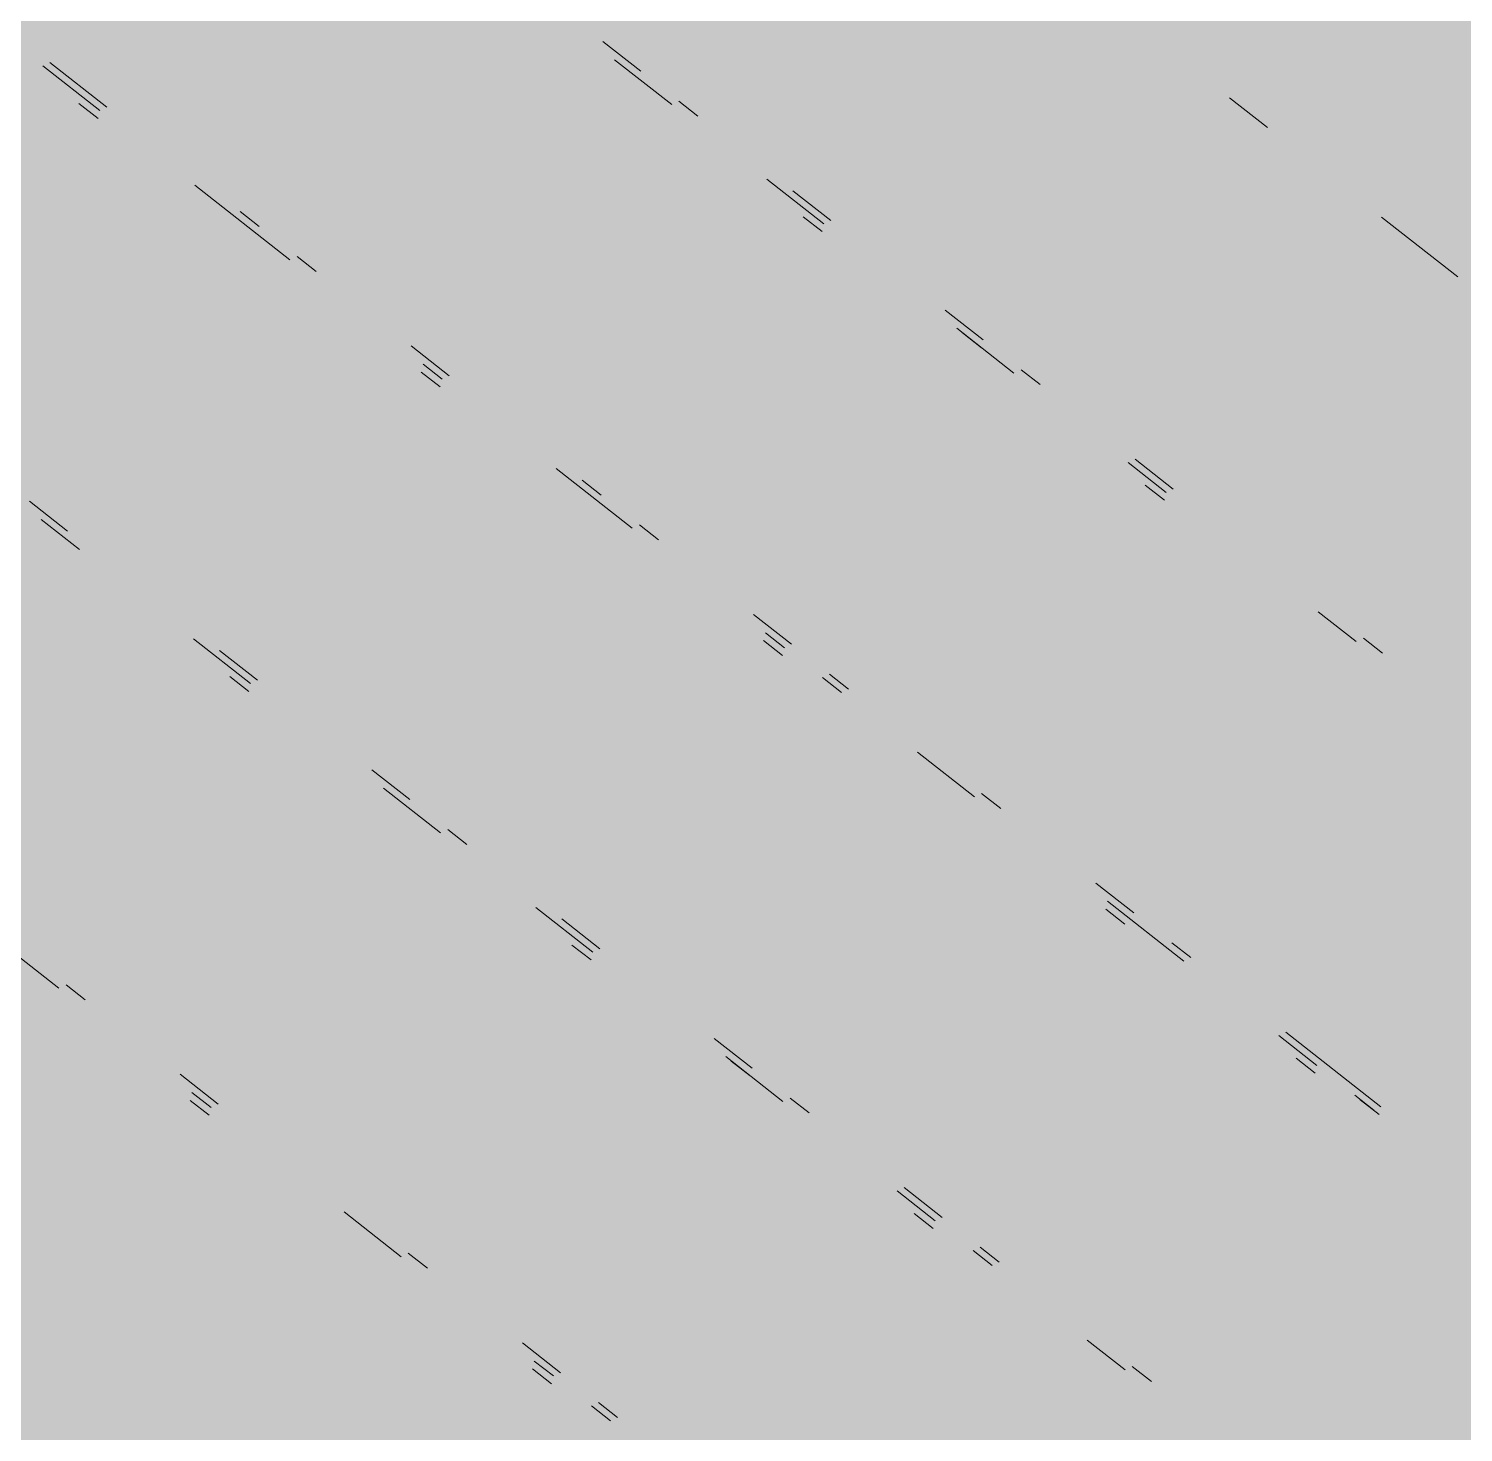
# Model space of a CAD drawing. Header units: millimetres. Extents: x 5 to 1315, y 5 to 292.
# Drawn here: x 1197.866 to 1200.38, y 83.117 to 85.579 of the extents above; entities that cross this region are included whole.
import ezdxf

# ---------------------------------------------------------------- set-up
doc = ezdxf.new("R2010")
doc.units = ezdxf.units.MM
doc.layers.add('EXISTING', color=7, linetype='Continuous')
doc.layers.add('IMAGES', color=7, linetype='Continuous')

# ---------------------------------------------------------------- blocks, each defined once
blk = doc.blocks.new('SHEET_03')
at = {"layer": 'EXISTING', "color": 250, "lineweight": 9}
for p, q in [((298.939, 85.5038), (298.8723, 85.5561)), ((297.8908, 85.5134), (297.9908, 85.4349)), ((298.0033, 85.4408), (297.9033, 85.5192)), ((298.8931, 85.5241), (298.9931, 85.4456)), ((297.9878, 85.4212), (297.9544, 85.4474)), ((299.0389, 85.4253), (299.0056, 85.4515)), ((299.9707, 85.4573), (300.0373, 85.405)), ((299.1598, 85.3148), (299.2597, 85.2363)), ((298.1575, 85.3041), (298.3241, 85.1733)), ((299.2722, 85.2422), (299.2056, 85.2945)), ((298.2699, 85.2315), (298.2366, 85.2577)), ((299.2567, 85.2227), (299.2234, 85.2488)), ((300.2373, 85.2481), (300.3706, 85.1434)), ((298.3699, 85.153), (298.3366, 85.1792)), ((299.5388, 85.0329), (299.4722, 85.0852)), ((299.493, 85.0532), (299.593, 84.9747)), ((299.5358, 85.0192), (299.5025, 85.0454)), ((298.6032, 84.9699), (298.5365, 85.0222)), ((298.5574, 84.9902), (298.5907, 84.964)), ((298.5876, 84.9504), (298.5543, 84.9765)), ((299.6388, 84.9545), (299.6055, 84.9806)), ((298.7907, 84.8071), (298.924, 84.7025)), ((299.793, 84.8178), (299.8596, 84.7655)), ((299.8721, 84.7713), (299.8055, 84.8237)), ((298.8698, 84.7606), (298.8365, 84.7868)), ((299.8566, 84.7518), (299.8232, 84.778)), ((297.9342, 84.6976), (297.8675, 84.7499)), ((297.8883, 84.7179), (297.955, 84.6656)), ((298.9698, 84.6822), (298.9365, 84.7083)), ((300.1262, 84.5562), (300.1929, 84.5039)), ((299.2031, 84.4991), (299.1364, 84.5514)), ((298.155, 84.5086), (298.2549, 84.4302)), ((299.1875, 84.4795), (299.1542, 84.5057)), ((299.1573, 84.5193), (299.1906, 84.4932)), ((300.2387, 84.4836), (300.2054, 84.5097)), ((298.2674, 84.436), (298.2008, 84.4884)), ((298.2519, 84.4165), (298.2185, 84.4426)), ((299.2572, 84.4409), (299.2906, 84.4147)), ((299.3031, 84.4206), (299.2697, 84.4467)), ((299.4239, 84.3101), (299.5238, 84.2316)), ((298.534, 84.2268), (298.4674, 84.2791)), ((298.4882, 84.2471), (298.5882, 84.1686)), ((299.5697, 84.2113), (299.5363, 84.2375)), ((298.634, 84.1483), (298.6007, 84.1744)), ((299.8029, 84.0282), (299.7363, 84.0805)), ((297.7525, 84.0271), (297.9192, 83.8963)), ((298.7548, 84.0378), (298.8548, 83.9593)), ((299.7874, 84.0086), (299.7541, 84.0348)), ((299.7571, 84.0485), (299.8904, 83.9438)), ((298.8673, 83.9652), (298.8006, 84.0175)), ((299.9029, 83.9497), (299.8696, 83.9759)), ((298.8518, 83.9456), (298.8184, 83.9718)), ((297.965, 83.876), (297.9317, 83.9022)), ((299.1339, 83.7559), (299.0673, 83.8082)), ((300.0571, 83.8131), (300.1237, 83.7607)), ((300.2362, 83.6881), (300.0696, 83.8189)), ((299.0881, 83.7762), (299.1881, 83.6977)), ((299.1309, 83.7422), (299.0975, 83.7684)), ((300.1207, 83.7471), (300.0873, 83.7732)), ((298.1983, 83.6929), (298.1316, 83.7452)), ((298.1827, 83.6733), (298.1494, 83.6995)), ((298.1524, 83.7132), (298.1858, 83.687)), ((299.2339, 83.6774), (299.2006, 83.7036)), ((300.1904, 83.7084), (300.2237, 83.6823)), ((300.2331, 83.6744), (300.1998, 83.7006)), ((299.388, 83.5408), (299.4547, 83.4884)), ((299.4672, 83.4943), (299.4005, 83.5466)), ((298.4191, 83.5039), (298.519, 83.4254)), ((299.4516, 83.4748), (299.4183, 83.5009)), ((298.5649, 83.4051), (298.5315, 83.4313)), ((299.5213, 83.4361), (299.5547, 83.41)), ((299.5672, 83.4158), (299.5338, 83.442)), ((298.7981, 83.222), (298.7315, 83.2743)), ((299.7213, 83.2792), (299.788, 83.2269)), ((298.7826, 83.2025), (298.7493, 83.2286)), ((298.7523, 83.2423), (298.7857, 83.2162)), ((299.8338, 83.2066), (299.8004, 83.2327)), ((298.8523, 83.1638), (298.8856, 83.1377)), ((298.8981, 83.1435), (298.8648, 83.1697))]:
    blk.add_line(p, q, dxfattribs=at)
at = {"layer": 'IMAGES', "color": 7}
for points in [[(297.8145, 85.5065), (297.9109, 85.5065), (297.8145, 85.6029), (297.9109, 85.6029)], [(297.9109, 85.5065), (298.0073, 85.5065), (297.9109, 85.6029), (298.0073, 85.6029)], [(298.0073, 85.5065), (298.1036, 85.5065), (298.0073, 85.6029), (298.1036, 85.6029)], [(298.1036, 85.5065), (298.5855, 85.5065), (298.1036, 85.6029), (298.5855, 85.6029)], [(298.5855, 85.5065), (298.6818, 85.5065), (298.5855, 85.6029), (298.6818, 85.6029)], [(298.6818, 85.5065), (298.7782, 85.5065), (298.6818, 85.6029), (298.7782, 85.6029)], [(298.7782, 85.5065), (298.9709, 85.5065), (298.7782, 85.6029), (298.9709, 85.6029)], [(298.9709, 85.5065), (299.5491, 85.5065), (298.9709, 85.6029), (299.5491, 85.6029)], [(299.5491, 85.5065), (299.6455, 85.5065), (299.5491, 85.6029), (299.6455, 85.6029)], [(299.6455, 85.5065), (299.7418, 85.5065), (299.6455, 85.6029), (299.7418, 85.6029)], [(299.7418, 85.5065), (299.8382, 85.5065), (299.7418, 85.6029), (299.8382, 85.6029)], [(299.8382, 85.5065), (300.1273, 85.5065), (299.8382, 85.6029), (300.1273, 85.6029)], [(300.1273, 85.5065), (300.2236, 85.5065), (300.1273, 85.6029), (300.2236, 85.6029)], [(300.2236, 85.5065), (300.32, 85.5065), (300.2236, 85.6029), (300.32, 85.6029)], [(300.32, 85.5065), (300.7055, 85.5065), (300.32, 85.6029), (300.7055, 85.6029)], [(297.8145, 85.4101), (297.9109, 85.4101), (297.8145, 85.5065), (297.9109, 85.5065)], [(297.9109, 85.4101), (298.1036, 85.4101), (297.9109, 85.5065), (298.1036, 85.5065)], [(298.1036, 85.4101), (298.2, 85.4101), (298.1036, 85.5065), (298.2, 85.5065)], [(298.2, 85.4101), (298.7782, 85.4101), (298.2, 85.5065), (298.7782, 85.5065)], [(298.7782, 85.4101), (298.8745, 85.4101), (298.7782, 85.5065), (298.8745, 85.5065)], [(298.8745, 85.4101), (299.0673, 85.4101), (298.8745, 85.5065), (299.0673, 85.5065)], [(299.0673, 85.4101), (299.1636, 85.4101), (299.0673, 85.5065), (299.1636, 85.5065)], [(299.1636, 85.4101), (299.26, 85.4101), (299.1636, 85.5065), (299.26, 85.5065)], [(299.26, 85.4101), (299.7418, 85.4101), (299.26, 85.5065), (299.7418, 85.5065)], [(299.7418, 85.4101), (299.8382, 85.4101), (299.7418, 85.5065), (299.8382, 85.5065)], [(299.8382, 85.4101), (299.9345, 85.4101), (299.8382, 85.5065), (299.9345, 85.5065)], [(299.9345, 85.4101), (300.0309, 85.4101), (299.9345, 85.5065), (300.0309, 85.5065)], [(300.0309, 85.4101), (300.1273, 85.4101), (300.0309, 85.5065), (300.1273, 85.5065)], [(300.1273, 85.4101), (300.2236, 85.4101), (300.1273, 85.5065), (300.2236, 85.5065)], [(300.2236, 85.4101), (300.32, 85.4101), (300.2236, 85.5065), (300.32, 85.5065)], [(300.32, 85.4101), (300.4164, 85.4101), (300.32, 85.5065), (300.4164, 85.5065)], [(297.8145, 85.3137), (297.9109, 85.3137), (297.8145, 85.4101), (297.9109, 85.4101)], [(297.9109, 85.3137), (298.0073, 85.3137), (297.9109, 85.4101), (298.0073, 85.4101)], [(298.0073, 85.3137), (298.1036, 85.3137), (298.0073, 85.4101), (298.1036, 85.4101)], [(298.1036, 85.3137), (298.2, 85.3137), (298.1036, 85.4101), (298.2, 85.4101)], [(298.2, 85.3137), (298.2964, 85.3137), (298.2, 85.4101), (298.2964, 85.4101)], [(298.2964, 85.3137), (298.3927, 85.3137), (298.2964, 85.4101), (298.3927, 85.4101)], [(298.3927, 85.3137), (298.8745, 85.3137), (298.3927, 85.4101), (298.8745, 85.4101)], [(298.8745, 85.3137), (298.9709, 85.3137), (298.8745, 85.4101), (298.9709, 85.4101)], [(298.9709, 85.3137), (299.0673, 85.3137), (298.9709, 85.4101), (299.0673, 85.4101)], [(299.0673, 85.3137), (299.1636, 85.3137), (299.0673, 85.4101), (299.1636, 85.4101)], [(299.1636, 85.3137), (299.26, 85.3137), (299.1636, 85.4101), (299.26, 85.4101)], [(299.26, 85.3137), (299.8382, 85.3137), (299.26, 85.4101), (299.8382, 85.4101)], [(299.8382, 85.3137), (299.9345, 85.3137), (299.8382, 85.4101), (299.9345, 85.4101)], [(299.9345, 85.3137), (300.0309, 85.3137), (299.9345, 85.4101), (300.0309, 85.4101)], [(300.0309, 85.3137), (300.1273, 85.3137), (300.0309, 85.4101), (300.1273, 85.4101)], [(300.1273, 85.3137), (300.2236, 85.3137), (300.1273, 85.4101), (300.2236, 85.4101)], [(300.2236, 85.3137), (300.4164, 85.3137), (300.2236, 85.4101), (300.4164, 85.4101)], [(297.4291, 85.2173), (297.9109, 85.2173), (297.4291, 85.3137), (297.9109, 85.3137)], [(297.9109, 85.2173), (298.1036, 85.2173), (297.9109, 85.3137), (298.1036, 85.3137)], [(298.1036, 85.2173), (298.2964, 85.2173), (298.1036, 85.3137), (298.2964, 85.3137)], [(298.2964, 85.2173), (298.3927, 85.2173), (298.2964, 85.3137), (298.3927, 85.3137)], [(298.3927, 85.2173), (298.4891, 85.2173), (298.3927, 85.3137), (298.4891, 85.3137)], [(298.4891, 85.2173), (298.9709, 85.2173), (298.4891, 85.3137), (298.9709, 85.3137)], [(298.9709, 85.2173), (299.0673, 85.2173), (298.9709, 85.3137), (299.0673, 85.3137)], [(299.0673, 85.2173), (299.1636, 85.2173), (299.0673, 85.3137), (299.1636, 85.3137)], [(299.1636, 85.2173), (299.3564, 85.2173), (299.1636, 85.3137), (299.3564, 85.3137)], [(299.3564, 85.2173), (299.4527, 85.2173), (299.3564, 85.3137), (299.4527, 85.3137)], [(299.4527, 85.2173), (299.9345, 85.2173), (299.4527, 85.3137), (299.9345, 85.3137)], [(299.9345, 85.2173), (300.0309, 85.2173), (299.9345, 85.3137), (300.0309, 85.3137)], [(300.0309, 85.2173), (300.1273, 85.2173), (300.0309, 85.3137), (300.1273, 85.3137)], [(300.1273, 85.2173), (300.5127, 85.2173), (300.1273, 85.3137), (300.5127, 85.3137)], [(297.4291, 85.1208), (298.1036, 85.1208), (297.4291, 85.2173), (298.1036, 85.2173)], [(298.1036, 85.1208), (298.2, 85.1208), (298.1036, 85.2173), (298.2, 85.2173)], [(298.2, 85.1208), (298.3927, 85.1208), (298.2, 85.2173), (298.3927, 85.2173)], [(298.3927, 85.1208), (298.4891, 85.1208), (298.3927, 85.2173), (298.4891, 85.2173)], [(298.4891, 85.1208), (298.5855, 85.1208), (298.4891, 85.2173), (298.5855, 85.2173)], [(298.5855, 85.1208), (299.0673, 85.1208), (298.5855, 85.2173), (299.0673, 85.2173)], [(299.0673, 85.1208), (299.1636, 85.1208), (299.0673, 85.2173), (299.1636, 85.2173)], [(299.1636, 85.1208), (299.26, 85.1208), (299.1636, 85.2173), (299.26, 85.2173)], [(299.26, 85.1208), (299.4527, 85.1208), (299.26, 85.2173), (299.4527, 85.2173)], [(299.4527, 85.1208), (299.5491, 85.1208), (299.4527, 85.2173), (299.5491, 85.2173)], [(299.5491, 85.1208), (299.6455, 85.1208), (299.5491, 85.2173), (299.6455, 85.2173)], [(299.6455, 85.1208), (300.1273, 85.1208), (299.6455, 85.2173), (300.1273, 85.2173)], [(300.1273, 85.1208), (300.2236, 85.1208), (300.1273, 85.2173), (300.2236, 85.2173)], [(300.2236, 85.1208), (300.32, 85.1208), (300.2236, 85.2173), (300.32, 85.2173)], [(300.32, 85.1208), (300.4164, 85.1208), (300.32, 85.2173), (300.4164, 85.2173)], [(297.7182, 85.0244), (298.2, 85.0244), (297.7182, 85.1208), (298.2, 85.1208)], [(298.2, 85.0244), (298.2964, 85.0244), (298.2, 85.1208), (298.2964, 85.1208)], [(298.2964, 85.0244), (298.3927, 85.0244), (298.2964, 85.1208), (298.3927, 85.1208)], [(298.3927, 85.0244), (298.4891, 85.0244), (298.3927, 85.1208), (298.4891, 85.1208)], [(298.4891, 85.0244), (298.5855, 85.0244), (298.4891, 85.1208), (298.5855, 85.1208)], [(298.5855, 85.0244), (298.6818, 85.0244), (298.5855, 85.1208), (298.6818, 85.1208)], [(298.6818, 85.0244), (299.1636, 85.0244), (298.6818, 85.1208), (299.1636, 85.1208)], [(299.1636, 85.0244), (299.26, 85.0244), (299.1636, 85.1208), (299.26, 85.1208)], [(299.26, 85.0244), (299.3564, 85.0244), (299.26, 85.1208), (299.3564, 85.1208)], [(299.3564, 85.0244), (299.5491, 85.0244), (299.3564, 85.1208), (299.5491, 85.1208)], [(299.5491, 85.0244), (299.6455, 85.0244), (299.5491, 85.1208), (299.6455, 85.1208)], [(299.6455, 85.0244), (299.7418, 85.0244), (299.6455, 85.1208), (299.7418, 85.1208)], [(299.7418, 85.0244), (300.2236, 85.0244), (299.7418, 85.1208), (300.2236, 85.1208)], [(300.2236, 85.0244), (300.32, 85.0244), (300.2236, 85.1208), (300.32, 85.1208)], [(300.32, 85.0244), (300.4164, 85.0244), (300.32, 85.1208), (300.4164, 85.1208)], [(297.8145, 84.928), (298.2964, 84.928), (297.8145, 85.0244), (298.2964, 85.0244)], [(298.2964, 84.928), (298.3927, 84.928), (298.2964, 85.0244), (298.3927, 85.0244)], [(298.3927, 84.928), (298.4891, 84.928), (298.3927, 85.0244), (298.4891, 85.0244)], [(298.4891, 84.928), (298.6818, 84.928), (298.4891, 85.0244), (298.6818, 85.0244)], [(298.6818, 84.928), (298.8745, 84.928), (298.6818, 85.0244), (298.8745, 85.0244)], [(298.8745, 84.928), (299.3564, 84.928), (298.8745, 85.0244), (299.3564, 85.0244)], [(299.3564, 84.928), (299.4527, 84.928), (299.3564, 85.0244), (299.4527, 85.0244)], [(299.4527, 84.928), (299.5491, 84.928), (299.4527, 85.0244), (299.5491, 85.0244)], [(299.5491, 84.928), (299.6455, 84.928), (299.5491, 85.0244), (299.6455, 85.0244)], [(299.6455, 84.928), (299.7418, 84.928), (299.6455, 85.0244), (299.7418, 85.0244)], [(299.7418, 84.928), (299.8382, 84.928), (299.7418, 85.0244), (299.8382, 85.0244)], [(299.8382, 84.928), (300.32, 84.928), (299.8382, 85.0244), (300.32, 85.0244)], [(300.32, 84.928), (300.4164, 84.928), (300.32, 85.0244), (300.4164, 85.0244)], [(297.8145, 84.8316), (297.9109, 84.8316), (297.8145, 84.928), (297.9109, 84.928)], [(297.9109, 84.8316), (298.4891, 84.8316), (297.9109, 84.928), (298.4891, 84.928)], [(298.4891, 84.8316), (298.5855, 84.8316), (298.4891, 84.928), (298.5855, 84.928)], [(298.5855, 84.8316), (298.6818, 84.8316), (298.5855, 84.928), (298.6818, 84.928)], [(298.6818, 84.8316), (298.7782, 84.8316), (298.6818, 84.928), (298.7782, 84.928)], [(298.7782, 84.8316), (298.8745, 84.8316), (298.7782, 84.928), (298.8745, 84.928)], [(298.8745, 84.8316), (298.9709, 84.8316), (298.8745, 84.928), (298.9709, 84.928)], [(298.9709, 84.8316), (299.4527, 84.8316), (298.9709, 84.928), (299.4527, 84.928)], [(299.4527, 84.8316), (299.5491, 84.8316), (299.4527, 84.928), (299.5491, 84.928)], [(299.5491, 84.8316), (299.6455, 84.8316), (299.5491, 84.928), (299.6455, 84.928)], [(299.6455, 84.8316), (299.7418, 84.8316), (299.6455, 84.928), (299.7418, 84.928)], [(299.7418, 84.8316), (299.8382, 84.8316), (299.7418, 84.928), (299.8382, 84.928)], [(299.8382, 84.8316), (299.9345, 84.8316), (299.8382, 84.928), (299.9345, 84.928)], [(299.9345, 84.8316), (300.0309, 84.8316), (299.9345, 84.928), (300.0309, 84.928)], [(300.0309, 84.8316), (300.4164, 84.8316), (300.0309, 84.928), (300.4164, 84.928)], [(297.7182, 84.7352), (297.9109, 84.7352), (297.7182, 84.8316), (297.9109, 84.8316)], [(297.9109, 84.7352), (298.0073, 84.7352), (297.9109, 84.8316), (298.0073, 84.8316)], [(298.0073, 84.7352), (298.1036, 84.7352), (298.0073, 84.8316), (298.1036, 84.8316)], [(298.1036, 84.7352), (298.5855, 84.7352), (298.1036, 84.8316), (298.5855, 84.8316)], [(298.5855, 84.7352), (298.6818, 84.7352), (298.5855, 84.8316), (298.6818, 84.8316)], [(298.6818, 84.7352), (298.8745, 84.7352), (298.6818, 84.8316), (298.8745, 84.8316)], [(298.8745, 84.7352), (298.9709, 84.7352), (298.8745, 84.8316), (298.9709, 84.8316)], [(298.9709, 84.7352), (299.0673, 84.7352), (298.9709, 84.8316), (299.0673, 84.8316)], [(299.0673, 84.7352), (299.5491, 84.7352), (299.0673, 84.8316), (299.5491, 84.8316)], [(299.5491, 84.7352), (299.7418, 84.7352), (299.5491, 84.8316), (299.7418, 84.8316)], [(299.7418, 84.7352), (299.8382, 84.7352), (299.7418, 84.8316), (299.8382, 84.8316)], [(299.8382, 84.7352), (299.9345, 84.7352), (299.8382, 84.8316), (299.9345, 84.8316)], [(299.9345, 84.7352), (300.0309, 84.7352), (299.9345, 84.8316), (300.0309, 84.8316)], [(300.0309, 84.7352), (300.1273, 84.7352), (300.0309, 84.8316), (300.1273, 84.8316)], [(300.1273, 84.7352), (300.5127, 84.7352), (300.1273, 84.8316), (300.5127, 84.8316)], [(297.8145, 84.6388), (298.0073, 84.6388), (297.8145, 84.7352), (298.0073, 84.7352)], [(298.0073, 84.6388), (298.1036, 84.6388), (298.0073, 84.7352), (298.1036, 84.7352)], [(298.1036, 84.6388), (298.2, 84.6388), (298.1036, 84.7352), (298.2, 84.7352)], [(298.2, 84.6388), (298.6818, 84.6388), (298.2, 84.7352), (298.6818, 84.7352)], [(298.6818, 84.6388), (298.7782, 84.6388), (298.6818, 84.7352), (298.7782, 84.7352)], [(298.7782, 84.6388), (298.8745, 84.6388), (298.7782, 84.7352), (298.8745, 84.7352)], [(298.8745, 84.6388), (299.0673, 84.6388), (298.8745, 84.7352), (299.0673, 84.7352)], [(299.0673, 84.6388), (299.1636, 84.6388), (299.0673, 84.7352), (299.1636, 84.7352)], [(299.1636, 84.6388), (299.26, 84.6388), (299.1636, 84.7352), (299.26, 84.7352)], [(299.26, 84.6388), (299.7418, 84.6388), (299.26, 84.7352), (299.7418, 84.7352)], [(299.7418, 84.6388), (299.8382, 84.6388), (299.7418, 84.7352), (299.8382, 84.7352)], [(299.8382, 84.6388), (299.9345, 84.6388), (299.8382, 84.7352), (299.9345, 84.7352)], [(299.9345, 84.6388), (300.0309, 84.6388), (299.9345, 84.7352), (300.0309, 84.7352)], [(300.0309, 84.6388), (300.1273, 84.6388), (300.0309, 84.7352), (300.1273, 84.7352)], [(300.1273, 84.6388), (300.2236, 84.6388), (300.1273, 84.7352), (300.2236, 84.7352)], [(300.2236, 84.6388), (300.7055, 84.6388), (300.2236, 84.7352), (300.7055, 84.7352)], [(297.8145, 84.5424), (297.9109, 84.5424), (297.8145, 84.6388), (297.9109, 84.6388)], [(297.9109, 84.5424), (298.1036, 84.5424), (297.9109, 84.6388), (298.1036, 84.6388)], [(298.1036, 84.5424), (298.2, 84.5424), (298.1036, 84.6388), (298.2, 84.6388)], [(298.2, 84.5424), (298.2964, 84.5424), (298.2, 84.6388), (298.2964, 84.6388)], [(298.2964, 84.5424), (298.7782, 84.5424), (298.2964, 84.6388), (298.7782, 84.6388)], [(298.7782, 84.5424), (298.8745, 84.5424), (298.7782, 84.6388), (298.8745, 84.6388)], [(298.8745, 84.5424), (298.9709, 84.5424), (298.8745, 84.6388), (298.9709, 84.6388)], [(298.9709, 84.5424), (299.0673, 84.5424), (298.9709, 84.6388), (299.0673, 84.6388)], [(299.0673, 84.5424), (299.1636, 84.5424), (299.0673, 84.6388), (299.1636, 84.6388)], [(299.1636, 84.5424), (299.26, 84.5424), (299.1636, 84.6388), (299.26, 84.6388)], [(299.26, 84.5424), (299.3564, 84.5424), (299.26, 84.6388), (299.3564, 84.6388)], [(299.3564, 84.5424), (299.8382, 84.5424), (299.3564, 84.6388), (299.8382, 84.6388)], [(299.8382, 84.5424), (299.9345, 84.5424), (299.8382, 84.6388), (299.9345, 84.6388)], [(299.9345, 84.5424), (300.0309, 84.5424), (299.9345, 84.6388), (300.0309, 84.6388)], [(300.0309, 84.5424), (300.1273, 84.5424), (300.0309, 84.6388), (300.1273, 84.6388)], [(300.1273, 84.5424), (300.2236, 84.5424), (300.1273, 84.6388), (300.2236, 84.6388)], [(300.2236, 84.5424), (300.32, 84.5424), (300.2236, 84.6388), (300.32, 84.6388)], [(300.32, 84.5424), (300.8018, 84.5424), (300.32, 84.6388), (300.8018, 84.6388)], [(297.8145, 84.446), (297.9109, 84.446), (297.8145, 84.5424), (297.9109, 84.5424)], [(297.9109, 84.446), (298.0073, 84.446), (297.9109, 84.5424), (298.0073, 84.5424)], [(298.0073, 84.446), (298.1036, 84.446), (298.0073, 84.5424), (298.1036, 84.5424)], [(298.1036, 84.446), (298.2964, 84.446), (298.1036, 84.5424), (298.2964, 84.5424)], [(298.2964, 84.446), (298.9709, 84.446), (298.2964, 84.5424), (298.9709, 84.5424)], [(298.9709, 84.446), (299.0673, 84.446), (298.9709, 84.5424), (299.0673, 84.5424)], [(299.0673, 84.446), (299.26, 84.446), (299.0673, 84.5424), (299.26, 84.5424)], [(299.26, 84.446), (299.3564, 84.446), (299.26, 84.5424), (299.3564, 84.5424)], [(299.3564, 84.446), (299.4527, 84.446), (299.3564, 84.5424), (299.4527, 84.5424)], [(299.4527, 84.446), (299.9345, 84.446), (299.4527, 84.5424), (299.9345, 84.5424)], [(299.9345, 84.446), (300.0309, 84.446), (299.9345, 84.5424), (300.0309, 84.5424)], [(300.0309, 84.446), (300.2236, 84.446), (300.0309, 84.5424), (300.2236, 84.5424)], [(300.2236, 84.446), (300.32, 84.446), (300.2236, 84.5424), (300.32, 84.5424)], [(300.32, 84.446), (300.4164, 84.446), (300.32, 84.5424), (300.4164, 84.5424)], [(297.8145, 84.3496), (297.9109, 84.3496), (297.8145, 84.446), (297.9109, 84.446)], [(297.9109, 84.3496), (298.1036, 84.3496), (297.9109, 84.446), (298.1036, 84.446)], [(298.1036, 84.3496), (298.2, 84.3496), (298.1036, 84.446), (298.2, 84.446)], [(298.2, 84.3496), (298.3927, 84.3496), (298.2, 84.446), (298.3927, 84.446)], [(298.3927, 84.3496), (298.4891, 84.3496), (298.3927, 84.446), (298.4891, 84.446)], [(298.4891, 84.3496), (298.5855, 84.3496), (298.4891, 84.446), (298.5855, 84.446)], [(298.5855, 84.3496), (299.0673, 84.3496), (298.5855, 84.446), (299.0673, 84.446)], [(299.0673, 84.3496), (299.1636, 84.3496), (299.0673, 84.446), (299.1636, 84.446)], [(299.1636, 84.3496), (299.26, 84.3496), (299.1636, 84.446), (299.26, 84.446)], [(299.26, 84.3496), (299.3564, 84.3496), (299.26, 84.446), (299.3564, 84.446)], [(299.3564, 84.2532), (299.4527, 84.2532), (299.3564, 84.446), (299.4527, 84.446)], [(299.4527, 84.3496), (299.5491, 84.3496), (299.4527, 84.446), (299.5491, 84.446)], [(299.5491, 84.3496), (300.0309, 84.3496), (299.5491, 84.446), (300.0309, 84.446)], [(300.0309, 84.3496), (300.2236, 84.3496), (300.0309, 84.446), (300.2236, 84.446)], [(300.2236, 84.3496), (300.32, 84.3496), (300.2236, 84.446), (300.32, 84.446)], [(300.32, 84.2532), (300.4164, 84.2532), (300.32, 84.446), (300.4164, 84.446)], [(297.8145, 84.2532), (297.9109, 84.2532), (297.8145, 84.3496), (297.9109, 84.3496)], [(297.9109, 84.2532), (298.0073, 84.2532), (297.9109, 84.3496), (298.0073, 84.3496)], [(298.0073, 84.2532), (298.2, 84.2532), (298.0073, 84.3496), (298.2, 84.3496)], [(298.2, 84.2532), (298.2964, 84.2532), (298.2, 84.3496), (298.2964, 84.3496)], [(298.2964, 84.2532), (298.3927, 84.2532), (298.2964, 84.3496), (298.3927, 84.3496)], [(298.3927, 84.2532), (298.4891, 84.2532), (298.3927, 84.3496), (298.4891, 84.3496)], [(298.4891, 84.2532), (298.5855, 84.2532), (298.4891, 84.3496), (298.5855, 84.3496)], [(298.5855, 84.2532), (298.6818, 84.2532), (298.5855, 84.3496), (298.6818, 84.3496)], [(298.6818, 84.2532), (299.1636, 84.2532), (298.6818, 84.3496), (299.1636, 84.3496)], [(299.1636, 84.2532), (299.26, 84.2532), (299.1636, 84.3496), (299.26, 84.3496)], [(299.26, 84.2532), (299.3564, 84.2532), (299.26, 84.3496), (299.3564, 84.3496)], [(299.4527, 84.2532), (299.5491, 84.2532), (299.4527, 84.3496), (299.5491, 84.3496)], [(299.5491, 84.2532), (299.6455, 84.2532), (299.5491, 84.3496), (299.6455, 84.3496)], [(299.6455, 84.2532), (300.2236, 84.2532), (299.6455, 84.3496), (300.2236, 84.3496)], [(300.2236, 84.2532), (300.32, 84.2532), (300.2236, 84.3496), (300.32, 84.3496)], [(297.8145, 84.1568), (297.9109, 84.1568), (297.8145, 84.2532), (297.9109, 84.2532)], [(297.9109, 84.1568), (298.0073, 84.1568), (297.9109, 84.2532), (298.0073, 84.2532)], [(298.0073, 84.1568), (298.1036, 84.1568), (298.0073, 84.2532), (298.1036, 84.2532)], [(298.1036, 84.1568), (298.2, 84.1568), (298.1036, 84.2532), (298.2, 84.2532)], [(298.2, 84.1568), (298.2964, 84.1568), (298.2, 84.2532), (298.2964, 84.2532)], [(298.2964, 84.1568), (298.3927, 84.1568), (298.2964, 84.2532), (298.3927, 84.2532)], [(298.3927, 84.1568), (298.4891, 84.1568), (298.3927, 84.2532), (298.4891, 84.2532)], [(298.4891, 84.1568), (298.6818, 84.1568), (298.4891, 84.2532), (298.6818, 84.2532)], [(298.6818, 84.1568), (298.7782, 84.1568), (298.6818, 84.2532), (298.7782, 84.2532)], [(298.7782, 84.1568), (299.3564, 84.1568), (298.7782, 84.2532), (299.3564, 84.2532)], [(299.3564, 84.1568), (299.4527, 84.1568), (299.3564, 84.2532), (299.4527, 84.2532)], [(299.4527, 84.1568), (299.6455, 84.1568), (299.4527, 84.2532), (299.6455, 84.2532)], [(299.6455, 84.1568), (299.7418, 84.1568), (299.6455, 84.2532), (299.7418, 84.2532)], [(299.7418, 84.1568), (299.8382, 84.1568), (299.7418, 84.2532), (299.8382, 84.2532)], [(299.8382, 84.1568), (300.32, 84.1568), (299.8382, 84.2532), (300.32, 84.2532)], [(300.32, 84.1568), (300.4164, 84.1568), (300.32, 84.2532), (300.4164, 84.2532)], [(297.8145, 84.0604), (297.9109, 84.0604), (297.8145, 84.1568), (297.9109, 84.1568)], [(297.9109, 84.0604), (298.0073, 84.0604), (297.9109, 84.1568), (298.0073, 84.1568)], [(298.0073, 84.0604), (298.1036, 84.0604), (298.0073, 84.1568), (298.1036, 84.1568)], [(298.1036, 84.0604), (298.2, 84.0604), (298.1036, 84.1568), (298.2, 84.1568)], [(298.2, 84.0604), (298.2964, 84.0604), (298.2, 84.1568), (298.2964, 84.1568)], [(298.2964, 84.0604), (298.3927, 84.0604), (298.2964, 84.1568), (298.3927, 84.1568)], [(298.3927, 84.0604), (298.4891, 84.0604), (298.3927, 84.1568), (298.4891, 84.1568)], [(298.4891, 84.0604), (298.5855, 84.0604), (298.4891, 84.1568), (298.5855, 84.1568)], [(298.5855, 84.0604), (298.6818, 84.0604), (298.5855, 84.1568), (298.6818, 84.1568)], [(298.6818, 84.0604), (298.7782, 84.0604), (298.6818, 84.1568), (298.7782, 84.1568)], [(298.7782, 84.0604), (298.8745, 84.0604), (298.7782, 84.1568), (298.8745, 84.1568)], [(298.8745, 84.0604), (299.4527, 84.0604), (298.8745, 84.1568), (299.4527, 84.1568)], [(299.4527, 84.0604), (299.5491, 84.0604), (299.4527, 84.1568), (299.5491, 84.1568)], [(299.5491, 83.964), (299.6455, 83.964), (299.5491, 84.1568), (299.6455, 84.1568)], [(299.6455, 84.0604), (299.7418, 84.0604), (299.6455, 84.1568), (299.7418, 84.1568)], [(299.7418, 84.0604), (299.8382, 84.0604), (299.7418, 84.1568), (299.8382, 84.1568)], [(299.8382, 84.0604), (299.9345, 84.0604), (299.8382, 84.1568), (299.9345, 84.1568)], [(299.9345, 84.0604), (300.4164, 84.0604), (299.9345, 84.1568), (300.4164, 84.1568)], [(297.8145, 83.964), (297.9109, 83.964), (297.8145, 84.0604), (297.9109, 84.0604)], [(297.9109, 83.964), (298.0073, 83.964), (297.9109, 84.0604), (298.0073, 84.0604)], [(298.0073, 83.964), (298.1036, 83.964), (298.0073, 84.0604), (298.1036, 84.0604)], [(298.1036, 83.964), (298.2, 83.964), (298.1036, 84.0604), (298.2, 84.0604)], [(298.2, 83.964), (298.2964, 83.964), (298.2, 84.0604), (298.2964, 84.0604)], [(298.2964, 83.964), (298.3927, 83.964), (298.2964, 84.0604), (298.3927, 84.0604)], [(298.3927, 83.964), (298.4891, 83.964), (298.3927, 84.0604), (298.4891, 84.0604)], [(298.4891, 83.8676), (298.5855, 83.8676), (298.4891, 84.0604), (298.5855, 84.0604)], [(298.5855, 83.964), (298.6818, 83.964), (298.5855, 84.0604), (298.6818, 84.0604)], [(298.6818, 83.964), (298.8745, 83.964), (298.6818, 84.0604), (298.8745, 84.0604)], [(298.8745, 83.964), (298.9709, 83.964), (298.8745, 84.0604), (298.9709, 84.0604)], [(298.9709, 83.964), (299.0673, 83.964), (298.9709, 84.0604), (299.0673, 84.0604)], [(299.0673, 83.964), (299.5491, 83.964), (299.0673, 84.0604), (299.5491, 84.0604)], [(299.6455, 83.964), (299.7418, 83.964), (299.6455, 84.0604), (299.7418, 84.0604)], [(299.7418, 83.964), (299.9345, 83.964), (299.7418, 84.0604), (299.9345, 84.0604)], [(299.9345, 83.964), (300.0309, 83.964), (299.9345, 84.0604), (300.0309, 84.0604)], [(300.0309, 83.964), (300.5127, 83.964), (300.0309, 84.0604), (300.5127, 84.0604)], [(297.8145, 83.8676), (297.9109, 83.8676), (297.8145, 83.964), (297.9109, 83.964)], [(297.9109, 83.8676), (298.0073, 83.8676), (297.9109, 83.964), (298.0073, 83.964)], [(298.0073, 83.8676), (298.1036, 83.8676), (298.0073, 83.964), (298.1036, 83.964)], [(298.1036, 83.8676), (298.2, 83.8676), (298.1036, 83.964), (298.2, 83.964)], [(298.2, 83.7712), (298.2964, 83.7712), (298.2, 83.964), (298.2964, 83.964)], [(298.2964, 83.8676), (298.3927, 83.8676), (298.2964, 83.964), (298.3927, 83.964)], [(298.3927, 83.8676), (298.4891, 83.8676), (298.3927, 83.964), (298.4891, 83.964)], [(298.5855, 83.8676), (298.6818, 83.8676), (298.5855, 83.964), (298.6818, 83.964)], [(298.6818, 83.8676), (298.7782, 83.8676), (298.6818, 83.964), (298.7782, 83.964)], [(298.7782, 83.8676), (298.9709, 83.8676), (298.7782, 83.964), (298.9709, 83.964)], [(298.9709, 83.8676), (299.0673, 83.8676), (298.9709, 83.964), (299.0673, 83.964)], [(299.0673, 83.8676), (299.1636, 83.8676), (299.0673, 83.964), (299.1636, 83.964)], [(299.1636, 83.8676), (299.6455, 83.8676), (299.1636, 83.964), (299.6455, 83.964)], [(299.6455, 83.8676), (299.8382, 83.8676), (299.6455, 83.964), (299.8382, 83.964)], [(299.8382, 83.8676), (299.9345, 83.8676), (299.8382, 83.964), (299.9345, 83.964)], [(299.9345, 83.8676), (300.0309, 83.8676), (299.9345, 83.964), (300.0309, 83.964)], [(300.0309, 83.8676), (300.1273, 83.8676), (300.0309, 83.964), (300.1273, 83.964)], [(300.1273, 83.8676), (300.2236, 83.8676), (300.1273, 83.964), (300.2236, 83.964)], [(300.2236, 83.8676), (300.7055, 83.8676), (300.2236, 83.964), (300.7055, 83.964)], [(297.8145, 83.7712), (297.9109, 83.7712), (297.8145, 83.8676), (297.9109, 83.8676)], [(297.9109, 83.7712), (298.0073, 83.7712), (297.9109, 83.8676), (298.0073, 83.8676)], [(298.0073, 83.7712), (298.1036, 83.7712), (298.0073, 83.8676), (298.1036, 83.8676)], [(298.1036, 83.7712), (298.2, 83.7712), (298.1036, 83.8676), (298.2, 83.8676)], [(298.2964, 83.7712), (298.3927, 83.7712), (298.2964, 83.8676), (298.3927, 83.8676)], [(298.3927, 83.7712), (298.4891, 83.7712), (298.3927, 83.8676), (298.4891, 83.8676)], [(298.4891, 83.7712), (298.6818, 83.7712), (298.4891, 83.8676), (298.6818, 83.8676)], [(298.6818, 83.7712), (298.7782, 83.7712), (298.6818, 83.8676), (298.7782, 83.8676)], [(298.7782, 83.7712), (298.8745, 83.7712), (298.7782, 83.8676), (298.8745, 83.8676)], [(298.8745, 83.7712), (298.9709, 83.7712), (298.8745, 83.8676), (298.9709, 83.8676)], [(298.9709, 83.7712), (299.0673, 83.7712), (298.9709, 83.8676), (299.0673, 83.8676)], [(299.0673, 83.7712), (299.1636, 83.7712), (299.0673, 83.8676), (299.1636, 83.8676)], [(299.1636, 83.7712), (299.26, 83.7712), (299.1636, 83.8676), (299.26, 83.8676)], [(299.26, 83.7712), (299.8382, 83.7712), (299.26, 83.8676), (299.8382, 83.8676)], [(299.8382, 83.7712), (299.9345, 83.7712), (299.8382, 83.8676), (299.9345, 83.8676)], [(299.9345, 83.7712), (300.1273, 83.7712), (299.9345, 83.8676), (300.1273, 83.8676)], [(300.1273, 83.7712), (300.2236, 83.7712), (300.1273, 83.8676), (300.2236, 83.8676)], [(300.2236, 83.7712), (300.32, 83.7712), (300.2236, 83.8676), (300.32, 83.8676)], [(300.32, 83.7712), (300.8018, 83.7712), (300.32, 83.8676), (300.8018, 83.8676)], [(297.3327, 83.6748), (297.9109, 83.6748), (297.3327, 83.7712), (297.9109, 83.7712)], [(297.9109, 83.6748), (298.0073, 83.6748), (297.9109, 83.7712), (298.0073, 83.7712)], [(298.0073, 83.6748), (298.1036, 83.6748), (298.0073, 83.7712), (298.1036, 83.7712)], [(298.1036, 83.6748), (298.2, 83.6748), (298.1036, 83.7712), (298.2, 83.7712)], [(298.2, 83.6748), (298.2964, 83.6748), (298.2, 83.7712), (298.2964, 83.7712)], [(298.2964, 83.6748), (298.3927, 83.6748), (298.2964, 83.7712), (298.3927, 83.7712)], [(298.3927, 83.6748), (298.4891, 83.6748), (298.3927, 83.7712), (298.4891, 83.7712)], [(298.4891, 83.6748), (298.5855, 83.6748), (298.4891, 83.7712), (298.5855, 83.7712)], [(298.5855, 83.6748), (298.6818, 83.6748), (298.5855, 83.7712), (298.6818, 83.7712)], [(298.6818, 83.6748), (298.7782, 83.6748), (298.6818, 83.7712), (298.7782, 83.7712)], [(298.7782, 83.6748), (298.8745, 83.6748), (298.7782, 83.7712), (298.8745, 83.7712)], [(298.8745, 83.6748), (298.9709, 83.6748), (298.8745, 83.7712), (298.9709, 83.7712)], [(298.9709, 83.6748), (299.0673, 83.6748), (298.9709, 83.7712), (299.0673, 83.7712)], [(299.0673, 83.6748), (299.26, 83.6748), (299.0673, 83.7712), (299.26, 83.7712)], [(299.26, 83.6748), (299.3564, 83.6748), (299.26, 83.7712), (299.3564, 83.7712)], [(299.3564, 83.6748), (299.4527, 83.6748), (299.3564, 83.7712), (299.4527, 83.7712)], [(299.4527, 83.6748), (299.9345, 83.6748), (299.4527, 83.7712), (299.9345, 83.7712)], [(299.9345, 83.6748), (300.0309, 83.6748), (299.9345, 83.7712), (300.0309, 83.7712)], [(300.0309, 83.6748), (300.1273, 83.6748), (300.0309, 83.7712), (300.1273, 83.7712)], [(300.1273, 83.6748), (300.2236, 83.6748), (300.1273, 83.7712), (300.2236, 83.7712)], [(300.2236, 83.6748), (300.32, 83.6748), (300.2236, 83.7712), (300.32, 83.7712)], [(300.32, 83.6748), (300.4164, 83.6748), (300.32, 83.7712), (300.4164, 83.7712)], [(297.5255, 83.5784), (298.0073, 83.5784), (297.5255, 83.6748), (298.0073, 83.6748)], [(298.0073, 83.5784), (298.1036, 83.5784), (298.0073, 83.6748), (298.1036, 83.6748)], [(298.1036, 83.5784), (298.2, 83.5784), (298.1036, 83.6748), (298.2, 83.6748)], [(298.2, 83.5784), (298.3927, 83.5784), (298.2, 83.6748), (298.3927, 83.6748)], [(298.3927, 83.5784), (298.4891, 83.5784), (298.3927, 83.6748), (298.4891, 83.6748)], [(298.4891, 83.5784), (298.6818, 83.5784), (298.4891, 83.6748), (298.6818, 83.6748)], [(298.6818, 83.5784), (298.7782, 83.5784), (298.6818, 83.6748), (298.7782, 83.6748)], [(298.7782, 83.5784), (298.8745, 83.5784), (298.7782, 83.6748), (298.8745, 83.6748)], [(298.8745, 83.5784), (299.0673, 83.5784), (298.8745, 83.6748), (299.0673, 83.6748)], [(299.0673, 83.5784), (299.1636, 83.5784), (299.0673, 83.6748), (299.1636, 83.6748)], [(299.1636, 83.5784), (299.3564, 83.5784), (299.1636, 83.6748), (299.3564, 83.6748)], [(299.3564, 83.5784), (299.4527, 83.5784), (299.3564, 83.6748), (299.4527, 83.6748)], [(299.4527, 83.5784), (300.0309, 83.5784), (299.4527, 83.6748), (300.0309, 83.6748)], [(300.0309, 83.5784), (300.1273, 83.5784), (300.0309, 83.6748), (300.1273, 83.6748)], [(300.1273, 83.5784), (300.2236, 83.5784), (300.1273, 83.6748), (300.2236, 83.6748)], [(300.2236, 83.5784), (300.4164, 83.5784), (300.2236, 83.6748), (300.4164, 83.6748)], [(297.5255, 83.482), (298.1036, 83.482), (297.5255, 83.5784), (298.1036, 83.5784)], [(298.1036, 83.482), (298.2, 83.482), (298.1036, 83.5784), (298.2, 83.5784)], [(298.2, 83.482), (298.2964, 83.482), (298.2, 83.5784), (298.2964, 83.5784)], [(298.2964, 83.482), (298.3927, 83.482), (298.2964, 83.5784), (298.3927, 83.5784)], [(298.3927, 83.482), (298.4891, 83.482), (298.3927, 83.5784), (298.4891, 83.5784)], [(298.4891, 83.482), (298.5855, 83.482), (298.4891, 83.5784), (298.5855, 83.5784)], [(298.5855, 83.482), (298.6818, 83.482), (298.5855, 83.5784), (298.6818, 83.5784)], [(298.6818, 83.482), (298.7782, 83.482), (298.6818, 83.5784), (298.7782, 83.5784)], [(298.7782, 83.482), (298.8745, 83.482), (298.7782, 83.5784), (298.8745, 83.5784)], [(298.8745, 83.482), (298.9709, 83.482), (298.8745, 83.5784), (298.9709, 83.5784)], [(298.9709, 83.482), (299.0673, 83.482), (298.9709, 83.5784), (299.0673, 83.5784)], [(299.0673, 83.482), (299.1636, 83.482), (299.0673, 83.5784), (299.1636, 83.5784)], [(299.1636, 83.482), (299.26, 83.482), (299.1636, 83.5784), (299.26, 83.5784)], [(299.26, 83.482), (299.3564, 83.482), (299.26, 83.5784), (299.3564, 83.5784)], [(299.3564, 83.482), (299.4527, 83.482), (299.3564, 83.5784), (299.4527, 83.5784)], [(299.4527, 83.482), (299.5491, 83.482), (299.4527, 83.5784), (299.5491, 83.5784)], [(299.5491, 83.482), (299.6455, 83.482), (299.5491, 83.5784), (299.6455, 83.5784)], [(299.6455, 83.482), (300.1273, 83.482), (299.6455, 83.5784), (300.1273, 83.5784)], [(300.1273, 83.482), (300.2236, 83.482), (300.1273, 83.5784), (300.2236, 83.5784)], [(300.2236, 83.482), (300.32, 83.482), (300.2236, 83.5784), (300.32, 83.5784)], [(300.32, 83.482), (300.5127, 83.482), (300.32, 83.5784), (300.5127, 83.5784)], [(297.7182, 83.3856), (298.3927, 83.3856), (297.7182, 83.482), (298.3927, 83.482)], [(298.3927, 83.3856), (298.5855, 83.3856), (298.3927, 83.482), (298.5855, 83.482)], [(298.5855, 83.3856), (298.6818, 83.3856), (298.5855, 83.482), (298.6818, 83.482)], [(298.6818, 83.3856), (298.7782, 83.3856), (298.6818, 83.482), (298.7782, 83.482)], [(298.7782, 83.3856), (298.8745, 83.3856), (298.7782, 83.482), (298.8745, 83.482)], [(298.8745, 83.3856), (298.9709, 83.3856), (298.8745, 83.482), (298.9709, 83.482)], [(298.9709, 83.3856), (299.0673, 83.3856), (298.9709, 83.482), (299.0673, 83.482)], [(299.0673, 83.3856), (299.1636, 83.3856), (299.0673, 83.482), (299.1636, 83.482)], [(299.1636, 83.3856), (299.26, 83.3856), (299.1636, 83.482), (299.26, 83.482)], [(299.26, 83.3856), (299.3564, 83.3856), (299.26, 83.482), (299.3564, 83.482)], [(299.3564, 83.3856), (299.4527, 83.3856), (299.3564, 83.482), (299.4527, 83.482)], [(299.4527, 83.3856), (299.6455, 83.3856), (299.4527, 83.482), (299.6455, 83.482)], [(299.6455, 83.3856), (299.7418, 83.3856), (299.6455, 83.482), (299.7418, 83.482)], [(299.7418, 83.3856), (299.8382, 83.3856), (299.7418, 83.482), (299.8382, 83.482)], [(299.8382, 83.3856), (300.32, 83.3856), (299.8382, 83.482), (300.32, 83.482)], [(300.32, 83.3856), (300.4164, 83.3856), (300.32, 83.482), (300.4164, 83.482)], [(297.8145, 83.2892), (297.9109, 83.2892), (297.8145, 83.3856), (297.9109, 83.3856)], [(297.9109, 83.2892), (298.4891, 83.2892), (297.9109, 83.3856), (298.4891, 83.3856)], [(298.4891, 83.2892), (298.5855, 83.2892), (298.4891, 83.3856), (298.5855, 83.3856)], [(298.5855, 83.2892), (298.6818, 83.2892), (298.5855, 83.3856), (298.6818, 83.3856)], [(298.6818, 83.2892), (298.7782, 83.2892), (298.6818, 83.3856), (298.7782, 83.3856)], [(298.7782, 83.2892), (298.8745, 83.2892), (298.7782, 83.3856), (298.8745, 83.3856)], [(298.8745, 83.2892), (298.9709, 83.2892), (298.8745, 83.3856), (298.9709, 83.3856)], [(298.9709, 83.2892), (299.0673, 83.2892), (298.9709, 83.3856), (299.0673, 83.3856)], [(299.0673, 83.2892), (299.1636, 83.2892), (299.0673, 83.3856), (299.1636, 83.3856)], [(299.1636, 83.2892), (299.26, 83.2892), (299.1636, 83.3856), (299.26, 83.3856)], [(299.26, 83.2892), (299.3564, 83.2892), (299.26, 83.3856), (299.3564, 83.3856)], [(299.3564, 83.2892), (299.4527, 83.2892), (299.3564, 83.3856), (299.4527, 83.3856)], [(299.4527, 83.2892), (299.5491, 83.2892), (299.4527, 83.3856), (299.5491, 83.3856)], [(299.5491, 83.2892), (299.7418, 83.2892), (299.5491, 83.3856), (299.7418, 83.3856)], [(299.7418, 83.2892), (299.8382, 83.2892), (299.7418, 83.3856), (299.8382, 83.3856)], [(299.8382, 83.2892), (299.9345, 83.2892), (299.8382, 83.3856), (299.9345, 83.3856)], [(299.9345, 83.2892), (300.5127, 83.2892), (299.9345, 83.3856), (300.5127, 83.3856)], [(297.8145, 83.1928), (297.9109, 83.1928), (297.8145, 83.2892), (297.9109, 83.2892)], [(297.9109, 83.1928), (298.0073, 83.1928), (297.9109, 83.2892), (298.0073, 83.2892)], [(298.0073, 83.1928), (298.4891, 83.1928), (298.0073, 83.2892), (298.4891, 83.2892)], [(298.4891, 83.1928), (298.5855, 83.1928), (298.4891, 83.2892), (298.5855, 83.2892)], [(298.5855, 83.1928), (298.6818, 83.1928), (298.5855, 83.2892), (298.6818, 83.2892)], [(298.6818, 83.1928), (298.7782, 83.1928), (298.6818, 83.2892), (298.7782, 83.2892)], [(298.7782, 83.1928), (298.8745, 83.1928), (298.7782, 83.2892), (298.8745, 83.2892)], [(298.8745, 83.1928), (298.9709, 83.1928), (298.8745, 83.2892), (298.9709, 83.2892)], [(298.9709, 83.1928), (299.0673, 83.1928), (298.9709, 83.2892), (299.0673, 83.2892)], [(299.0673, 83.0964), (299.1636, 83.0964), (299.0673, 83.2892), (299.1636, 83.2892)], [(299.1636, 83.1928), (299.26, 83.1928), (299.1636, 83.2892), (299.26, 83.2892)], [(299.26, 83.1928), (299.3564, 83.1928), (299.26, 83.2892), (299.3564, 83.2892)], [(299.3564, 83.1928), (299.5491, 83.1928), (299.3564, 83.2892), (299.5491, 83.2892)], [(299.5491, 83.1928), (299.6455, 83.1928), (299.5491, 83.2892), (299.6455, 83.2892)], [(299.6455, 83.1928), (299.7418, 83.1928), (299.6455, 83.2892), (299.7418, 83.2892)], [(299.7418, 83.1928), (299.8382, 83.1928), (299.7418, 83.2892), (299.8382, 83.2892)], [(299.8382, 83.1928), (299.9345, 83.1928), (299.8382, 83.2892), (299.9345, 83.2892)], [(299.9345, 83.1928), (300.0309, 83.1928), (299.9345, 83.2892), (300.0309, 83.2892)], [(300.0309, 83.1928), (300.5127, 83.1928), (300.0309, 83.2892), (300.5127, 83.2892)], [(297.8145, 83.0964), (297.9109, 83.0964), (297.8145, 83.1928), (297.9109, 83.1928)], [(297.9109, 83.0964), (298.0073, 83.0964), (297.9109, 83.1928), (298.0073, 83.1928)], [(298.0073, 83.0964), (298.1036, 83.0964), (298.0073, 83.1928), (298.1036, 83.1928)], [(298.1036, 83.0964), (298.6818, 83.0964), (298.1036, 83.1928), (298.6818, 83.1928)], [(298.6818, 83.0964), (298.7782, 83.0964), (298.6818, 83.1928), (298.7782, 83.1928)], [(298.7782, 83.0964), (298.8745, 83.0964), (298.7782, 83.1928), (298.8745, 83.1928)], [(298.8745, 83.0964), (298.9709, 83.0964), (298.8745, 83.1928), (298.9709, 83.1928)], [(298.9709, 83.0964), (299.0673, 83.0964), (298.9709, 83.1928), (299.0673, 83.1928)], [(299.1636, 83.0964), (299.26, 83.0964), (299.1636, 83.1928), (299.26, 83.1928)], [(299.26, 83.0964), (299.3564, 83.0964), (299.26, 83.1928), (299.3564, 83.1928)], [(299.3564, 83.0964), (299.4527, 83.0964), (299.3564, 83.1928), (299.4527, 83.1928)], [(299.4527, 83.0964), (299.5491, 83.0964), (299.4527, 83.1928), (299.5491, 83.1928)], [(299.5491, 83.0964), (299.6455, 83.0964), (299.5491, 83.1928), (299.6455, 83.1928)], [(299.6455, 83.0964), (299.7418, 83.0964), (299.6455, 83.1928), (299.7418, 83.1928)], [(299.7418, 83.0964), (299.9345, 83.0964), (299.7418, 83.1928), (299.9345, 83.1928)], [(299.9345, 83.0964), (300.0309, 83.0964), (299.9345, 83.1928), (300.0309, 83.1928)], [(300.0309, 83.0964), (300.6091, 83.0964), (300.0309, 83.1928), (300.6091, 83.1928)]]:
    blk.add_solid(points, dxfattribs=at)

msp = doc.modelspace()

# ---------------------------------------------------------------- block references
msp.add_blockref('SHEET_03', (900, 0))

doc.saveas('drawing.dxf')
